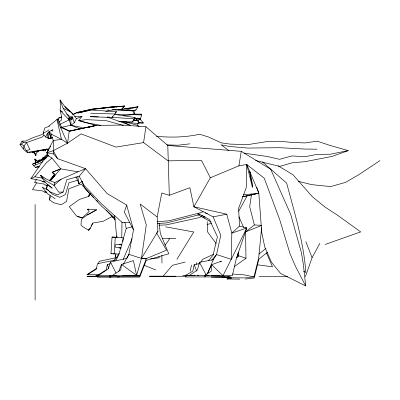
<?xml version="1.0" encoding="UTF-8"?>
<svg xmlns="http://www.w3.org/2000/svg" width="400" height="400" viewBox="0 0 400 400"><rect width="100%" height="100%" fill="white"/><g stroke="black" fill="none" stroke-linecap="round" stroke-linejoin="round"><path stroke-width="0.6" d="M121.745 237.535L122 221.96M199.54 263.56L194.16 264.7L192.795 271.205L184.965 275.665L232.295 275.715L236.32 258.63L246.775 227.99L231.825 233.11L226.77 214.215L213.125 216.835L193.885 206.76L210.35 177.76L238.9 165.84L246.77 164.495L246.25 187.64L238.61 208.31L239.53 226.05L231.825 233.11L231.255 259.33L222.965 275.705L211.69 264.715L207.325 274.04M112.05 237.05L115.29 237.265L114.2 253.875L110.96 253.66L112.05 237.05L123.115 237.78L122.875 241.47M199.32 264.125L199.445 262.3L213.335 259.665L216.54 254.535L220.785 235.23L213.125 216.835M35.885 163.005L35.305 162.755L35.345 162.33M69.85 118.405L63.23 108.4L60.035 99.96L60.455 106.05L60.145 110.415L61.595 116.67L61.27 120.27L58.94 122.065M61.49 117.87L61.6 116.665M93.645 197.39L88.445 192.225L81.275 184.09L68.855 188.795L66.56 201.38L61.22 204.795L53.565 202.69L49.615 199.985L50.03 195.505M261.615 227.81L258.67 257.985L253.97 276.915L245.125 277.915L226.725 277.74L229.235 276.085M35.305 162.755L35.395 161.895M115.67 256.505L115.815 255.34M35.345 162.33L35 159.1L37.96 162.285L38.415 160.15L39.785 160.9M126.76 258.525L128.9 254.36L133.515 229.835L126.65 205.05L107.15 193.6L85.595 168.695L78.04 171.815L60.685 168.85L51.945 158.015L48.09 155.82L46.745 152.7L53.295 150.675L67.535 143.18L69.25 131.17L96.145 125.39L122.33 125.07L145.925 126.75L167.79 145.465L241.285 151.335L270.7 169.28L290.71 214.41L301.43 252.8L303.415 264.9L305.69 285.94L280.625 273.46L271.45 262.18L264.79 247.07L261.74 232.565L258.825 193.255L256.735 187.325M118.815 271.36L121.46 264.43L136.62 275.38L139.91 275.375L146.48 258.285L141.455 258.39L146.3 224.905L140.13 204.005L157.16 216.97L157.905 231.335L141.455 258.39L136.62 275.38L97.42 275.415L106.185 269.92L107.36 264.44L110.415 263.8M210.35 177.76L201.495 160.41L168.065 160.845L143.595 142.6L145.925 126.75M251.45 194.69L249.69 206.715L254.375 224.955L245.59 231.865L245.97 258.295L234.275 266.615M252.505 187.475L252.77 185.67L249.89 171.6M238.9 165.84L241.285 151.335M49.615 199.985L50.22 196.485M115.055 258.04L115.915 253.52M32.505 151.93L32.325 152.875L33.49 151.6L35.87 155.345L36.855 151.095M157.16 216.97L161.77 193.025L169.315 195.275L189.895 187.73L193.885 206.76L226.77 214.215M121.6 109.335L124.6 106.03L121.6 109.335L118.54 109.82M143.595 142.6L115.95 147.1L81.09 133.885L67.535 143.18L61.47 139.33L50.94 133.965L53.295 140.495L53.295 150.675L53.635 153.97L57.615 158.7L85.595 168.695L79.19 176.255L66.825 179.715L63.17 192.005L57.42 194.84L50.115 191.915L46.475 188.8L47.37 184.395L52.16 188.195L45.01 182.285L40.43 175.245L46.945 179.44L54.825 182.62L61.115 179.24L78.04 171.815M190.185 271.29L191.5 265.015M237.14 257.615L238.11 253.005M37.96 162.285L38.415 160.15L39.5 161.255M48.71 149.155L46.945 149.055L28.185 152.315L27.105 152.265L24.59 150.41L23.25 148.88L24.005 145.97L26.505 142.62L42.31 136.96L43.97 135.15L43.28 132.995L44.76 128.04L49.55 126.09M196.155 264.41L196.6 262.695M87.34 274.665L96.345 269.175L97.43 263.695L116.42 259.875L119.215 253.305L126.235 228.335L124.855 222.33M46.475 188.8L47.45 185.39M37.23 150.93L37.715 152.05L38.05 150.905M54.825 182.62L54 185.385L58.745 192.145L63.17 192.005M141.455 258.39L128.9 254.36L126.595 258.425L110.46 262.035L108.345 268.725L98.63 275.42M43.8 149.73L43.44 150.855L42.37 150.295M98.47 263.525L99.195 261.295L116.535 257.69L119.215 253.305M126.65 205.05L124.335 212.1L133.515 229.835M305.38 276.665L312.08 257.655L319.82 243.405M134.335 118.445L140.515 118.32L141.765 114.93L132.495 114.6M139.79 276.905L97.3 276.94L139.79 276.905L146.26 260.365L168.78 253.775L160.345 233.565L159.09 223.08M118.8 121.64L132.54 121.865L135.135 117.545L114.98 114.445L134.33 114.33L134.93 113.79L133.735 110.605L114.395 109.395L111.965 109.625M52.535 137.37L50.955 138.36L48.11 138.155L45.735 137.05C46.51 133.33 49.435 130.845 52.98 129.86M132.175 238.52L123.195 259.39M207.285 273.97L213.335 259.665M46.015 149.355L45.345 150.895L44.285 149.61M42.99 159.865L42.595 157.99L45.325 158.1L46.63 155.225L48.29 155.685M98.345 116.845L90.25 116.705L112.005 117.49L112.47 116.485M45.325 158.1L46.63 155.225L48.155 156.1M89.395 195.33L88.815 196.335L79.52 199.395L69.265 206.67L75.78 215.1L77.38 216.5L82.315 217.775L89.22 211.45L87.375 209.25L96.605 209.805L87.355 214.895L81.4 219.185L80.97 224.975L82.44 226.47L88.615 230.25L90.44 227.94L92.87 223.045L103.075 221.32L111.885 216.64L113.485 217.565M239.53 226.05L246.775 227.99L231.255 259.33L216.54 254.535L211.7 260.2M61.55 127.295L70.925 125.265L74.345 122.68L76.42 118.615L82.045 116.425L78.675 120.56L95.915 125.385M123.285 264.445L126.595 258.425M238.67 211.255L247.37 195.47M252.17 186.76L252.77 185.67M47 152.605L49.395 148.315M49.995 147.245L50.59 146.17M169.575 238.45L167.73 241.705L164.965 245.07M37.615 150.925L37.715 152.05L38.285 151.075M23.25 148.88L20 144.59L22.04 141.09L25.455 141.11L33.27 137.585L41.27 134.815L43.61 133.41M89.22 229.22L88.615 230.25L90.44 227.945M91.045 226.135L92.87 223.045M46.17 149.505L45.345 150.895L44.685 149.85M36.6 182.775L32.515 189.655L42.47 190.9L44.5 192.025L46.89 192.16M132.54 121.865L135.135 117.545M133.675 110.76L136.065 109.885L138.035 106.705L120.88 109.365M37.715 152.05L38.375 151M112.005 117.49L115.025 114.005L116.49 111.68L91.465 110.075L77.665 113.07L92.445 109.335L124.6 106.03M36.49 179.4L34.495 182.49L44.045 184.065L45.96 185.225L47.68 185.39M200.61 262.435L202.62 259.355L213.64 254.21M176.92 259.325L193.775 231.98L165.605 226.845M45.1 181.99L42.725 181.715L40.765 180.475L30.9 178.645L41.93 162.325L48.09 155.82L47.185 153.14M238.03 256.705L238.695 255.735L238.525 252.045M116.485 107.21L117.225 106.25L93.35 109.025M49.915 181.14L60.685 168.85L51.995 172.345L54.345 174.405L49.545 180.47M145.715 259.265L146.48 258.285L141.58 258.28M49.56 180.79L54.885 174.2L52.53 172.145L60.215 169.045M51.205 180L55.2 175.405M30.9 178.645L34.845 176.805L46.25 162.905L51.945 158.015M208.42 260.65L213.1 255.15L217.41 236.77L209.455 219.515L197.91 213.405M163.055 276.275L172.415 265.315L185.15 262.09M157.085 232.245L157.905 231.335M113.635 260.815L116.535 257.69M136.185 119.38L137.485 118.07M115.245 112.92L116.49 111.68M220.55 262.005L221.425 261.15L211.69 264.715L211.205 271.215L204.255 275.68M21.375 144.125L23.34 142.215L26.505 142.62L29.95 149.55L26.22 150.57L24.725 148.16L24.005 145.97L21.375 144.125L20 144.59M140.815 114.89L141.64 114.125L132.295 114.225L133.535 114.255M47.33 154.28L41.42 159.385M136.165 119.445L137.405 118.325M61.115 179.24L54 185.385L45.925 180.88L40.43 175.245L41.295 176.1M47.42 155.825L48.335 155.055M258.94 254.14L266.025 248.205M82.305 181.07L79.015 183.76L76.5 177.705L75.735 176.86M48.885 126.065L58.87 117.985L61.8 117.315L58.87 117.985M44.27 158.395L45.605 157.33M236.425 257.55L238.695 255.735L245.97 258.295M267.575 252.205L258.87 259.155L254.23 278L245.385 279.045M72.685 117.37L73.095 118.415L71.355 119.61L69.27 119.96L68.42 117.985L68.865 118.915L71 118.605L72.685 117.37L72.24 116.44L71.445 116.61L71.715 117.17L70.695 117.91L69.41 118.095L69.145 117.54M49.045 129.775L46.45 131.605L43.28 132.995M188.95 275.67L197.43 270L199.445 262.3L206.555 275.69L209.1 275.69M380 160.58L358.685 174.76L345.58 182.365L330.675 186.6L311.67 184.635L298.395 181.34M239.815 279.115L226.985 278.96L229.48 277.295M97.02 267.98L86.93 274.67L99.12 274.655M112.48 275.41L120.765 269.915L121.46 264.43L133.415 260.605L136.62 275.38M230.36 277.7L222.935 277.585L225.015 276.205M204.435 276.93L206.915 275.33M132.995 120.52L137.855 120.77L138.28 120.495L139.2 123.435L138.635 123.7L122.065 121.495M37.695 162.295L46.645 157.345M59.97 124.275L69.15 119.925L70.925 125.265L80.09 128.88M51.59 134.37L49.17 131.565L48.085 138.155L50.765 138.36L52.165 137.535M203.04 211.55L201.465 212.47L168.81 220.825L156.995 221.66M199.54 214.155L197.93 215.08L166.47 222.925L157.285 223.525M46.68 157.685L40.165 161.31L32.575 164.105L33.365 165.55L35.355 167.3L37.805 167.315M87.355 214.9L96.605 209.805M201.72 216.345L199.56 217.535L166.33 224.885L158.94 225.225M42.79 161.84L35.775 164.925L33.365 165.55M72.735 114.73L76.97 112.52L91.99 109.095L124.39 106.01M72.81 114.535L76.975 112.52L92.74 109.095M34.16 163.35L39.565 161.155M87.155 209.715L88.78 208.945M146.01 258.68L166.535 250.195L156.545 232.86M245.59 231.865L261.295 225.57M52.965 129.86L51.835 130.295L52.17 131.465M32.575 164.105L35.17 163.1L35.775 164.925M137.175 107.03L138.035 106.705L125.675 110.215M105.645 111.4L113.575 109.83L132.875 110.93L133.735 110.605M156.43 136.325C170.875 137.645 185.395 137.39 199.605 134.235L208.63 137.03L221.21 142.845L230.275 144.125L247.975 144.59L267.2 141.55L279.68 141.245L292.16 142.455L305 142.925L317.255 141.185L329.645 145.305L348.255 150.625L331.865 156.455L304.885 161.695L292.095 162.825L279.675 166.38L255.58 160.49M325.2 244.45L360.66 231.905L337.63 215.29L325.095 207.12L312.33 196.71L293.085 174.845L278.19 165.845M35.355 167.3L37.52 166.575L39.25 166.695M77.795 180.225L68.96 182.76L65.405 194.59L59.865 197.305L52.81 194.46L49.31 191.44M133.67 110.545L136.065 109.885M88.28 127.365L96.145 125.39L69.375 130.99L61.36 126.985L58.01 118.96L58.27 120.175M126.235 228.335L132.225 226.83M88.3 127.345L96.145 125.39L69.145 131.38M207.2 224.41L211.445 223.44M111.805 107.45L117.225 106.25L101.86 108.185M242.385 196.815L258.825 193.255L243.39 194.81M242.68 196.69L258.825 193.255M348.255 150.625L330.29 154.22L317.14 154.365L304.895 156.715L292 155.935L279.57 159.305L267.085 156.455L244.08 153.17M134.495 118.7L140.555 119.655L143.38 122.96L141.955 123.18L138.3 122.77M121.88 109.355L123.105 109.17M124.33 108.98L131.06 107.96M132.28 107.77L133.505 107.585M134.73 107.4L135.95 107.215M139.505 119.805L140.555 119.655M123.215 115.8L134.33 114.33L132.875 110.93M95.1 109.03L96.945 108.8M98.785 108.57L100.63 108.34M189.81 143.85L177.89 145.25L166.865 144.875M150.59 258.82L159.21 257.815L158.875 256.62M226.985 278.96L231.58 278.42M222.935 277.585L227.365 277.08M226.725 277.74L231.32 277.225L228.6 276.49L211.14 275.845L219.3 275.465M245.535 228.115L246.775 227.99M107.71 110.035L108.925 109.915M29.64 152.42L29.255 152.215L32.315 152.195L46.98 149.33L48.675 149.3M79.455 112.35L76.97 112.52L78.835 112.39M39.865 161.625L39.4 160.035L42.39 159.895M74.875 116.715L82.045 116.425M45.32 157.88L42.595 157.99L42.96 159.16M134.4 118.4L140.515 118.32M109.66 275.405L111.17 275.4L109.545 275.4M86.93 276.275L98.5 276.255L87.34 276.275M109.425 276.935L111.05 276.93L109.54 276.93M117.15 276.915L119.52 276.915M185.145 276.965L223.19 276.89M97.775 275.375L95.91 275.38L98.34 275.385M112.71 275.405L116.7 275.4M122.75 275.385L139.91 275.375M182.64 275.605L195.075 275.61M149.835 276.26L168.54 276.275M87.695 276.275L97.955 276.275M175.67 276.265L149.495 276.25L186.45 276.29M259.025 276.58L287.695 276.635M197.39 275.68L198.51 275.68M162.185 238.655L175.885 238.715M317.14 149.2L304.885 149.055L279.57 147.695L247.915 148.065L229.94 146.52L221.075 144.815L228.85 150.535M129.62 222.5L122.145 222.405L101.2 203.565L84.11 185.37L79.19 176.255M44.5 192.025L46.785 192.08M211.39 277.14L228.855 277.7M90.635 113.19L115.025 114.005M39.4 160.035L42.155 160.155M27.105 152.265L28.185 152.31L26.22 150.57M254.375 224.955L261.23 225.315M119.03 244.305L122.02 244.5M121.97 244.88L115.745 244.47L115.555 247.38L121.155 247.75M118.79 247.975L121.18 248.13M110.96 253.66L112.04 253.73M113.12 253.805L119.015 254.19M45.96 185.225L47.18 185.305M109.54 117.165L107.06 116.995L130.34 125.355M112.015 117.335L134.32 118.865M232.585 274.045L244.23 274.86L253.97 276.915M133.42 120.12L138.28 120.495M42.725 181.715L45 181.91M138.435 122.385L143.38 122.96M257.355 264.79L272.49 266.83L266.49 252.875M34.845 176.805L42.71 178.23M53.635 153.97L46.745 152.7L53.295 140.495L61.47 139.33L56.955 119.375L67.535 143.18M100.84 125.375L85.055 122.39L78.675 120.56L86.4 119.635L105.94 120.595L123.4 125.46M82.445 127.585L70.925 125.265L70.875 119.865M77.38 216.5L82.315 217.78M123.45 121.345L137.805 125.425L139.17 126.7M37.52 166.575L39.245 167.145M205.13 212.895L207.44 213.67M201.65 215.62L205.115 216.79M203.37 217.545L204.545 217.955M144.34 265.37L155.79 269.91M49.82 180.115L50.945 180.57M121.5 121.425L129.35 124.77M60.55 127.3L69.25 131.17M63.23 108.4L70.595 111.815L73.005 114.045L76.42 118.615M36.97 162.615L36.015 162.175L35 159.1L38.07 161.4M303.61 271.36L305.845 272.415C303.625 241.82 294.47 212.585 286.65 183.12L262.37 161.805M48.545 190.36L42.155 187.155L47.46 193.66L55.205 198.775M197.675 214.495L211.16 222.015M42.37 150.22L43.44 150.855L42.465 150.105M62.84 112.055L60.145 110.415L69.15 119.925M46.445 149.045L48.33 150.405M66.76 114.015L71.365 117.54M249.67 171.625L252.3 186.98L246.77 164.495L264.25 178.205L279.72 219.705L289.99 253.585L295.45 266.305L305.69 285.94M22.04 141.09L23.34 142.215M73 114.05L64.99 106.73L60.03 99.965M115.2 218.455L101.4 205.99L84.95 188.285L81.79 181.61M70.595 111.815L64.985 106.735L66.03 108.19M96.685 200.4L97.985 201.69M35.34 160.125L35 159.1L35.845 160.01M43.97 135.15L45.735 137.05M106.11 210.015L115.235 220.03M81.59 181.305L82.805 182.665M216.225 243.645L207.425 231.7L207.215 221.715M33.395 151.955L35.875 155.34L35.175 153.765M53.295 150.675L57.615 158.7M110.46 262.035L116.135 273.17M34.475 152.195L35.87 155.345M238.945 216.78L243.62 227.395M246.77 164.495L258.63 192.51M35 159.1L35.475 160.21M194.16 264.7L196.68 271.06M305.84 241.665L312.08 257.655M72.75 118.6L74.345 122.68M71 118.605L71.405 119.655M68.865 118.915L69.27 119.96M107.36 264.44L108.765 268.48M137.855 120.77L138.635 123.7M50.955 138.36L49.195 131.565L50.765 138.36M47.25 133.425L48.11 138.155M77.785 176.63L79.015 183.76L78.81 182.575M61.36 126.985L61.525 128.12M137.6 123.64L137.805 125.425M114.73 216.775L116.74 237.58M116.89 235.77L117.01 237.61M169.315 195.275L167.79 145.465M161.88 255.095L161.975 263.13M114.715 215.55L114.725 216.785M35.11 204.39L35.11 300.04M89.2 194.655L88.815 196.335L89.2 194.66L90.305 193.225L89.2 194.655"/></g></svg>
